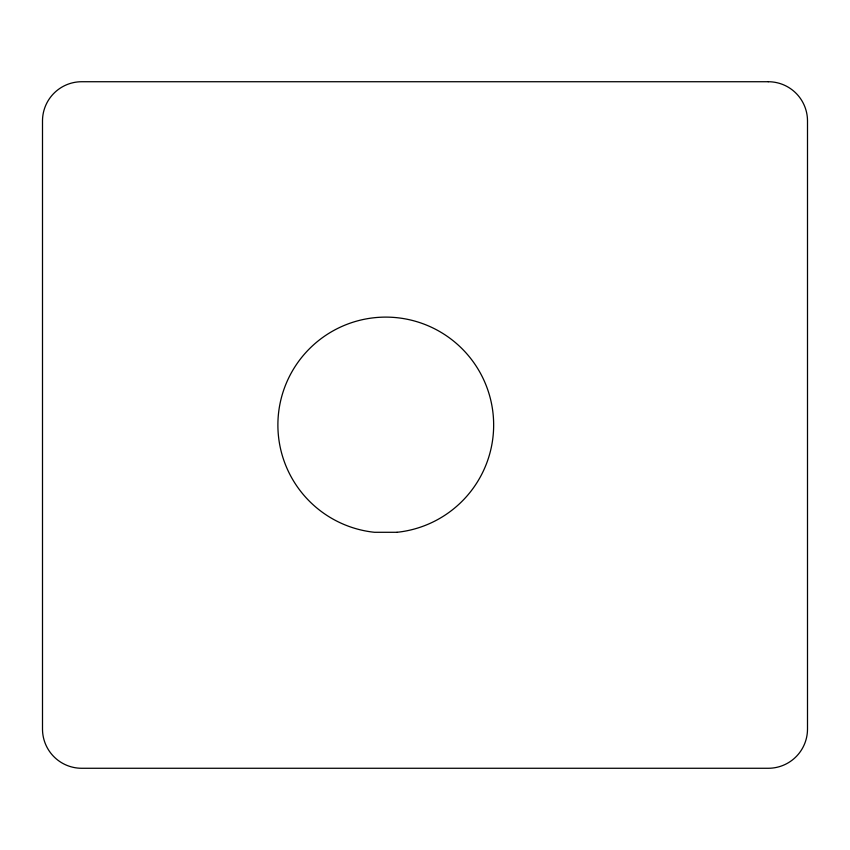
<?xml version="1.0" encoding="UTF-8"?>
<svg xmlns="http://www.w3.org/2000/svg" width="850" height="850" viewBox="0 0 850 850"><rect width="100%" height="100%" fill="white"/><g stroke="black" fill="none" stroke-linecap="round" stroke-linejoin="round"><path stroke-width="1.27" d="M768.273 81.728L81.728 81.728A39.227 39.227 0 0 0 42.5 120.966L42.5 729.034A39.227 39.227 0 0 0 81.728 768.273L768.273 768.273A39.227 39.227 0 0 0 807.5 729.034L807.5 120.966A39.227 39.227 0 0 0 768.273 81.728M397.046 532.291L374.489 532.291A107.886 107.886 0 0 1 294.281 367.827A107.886 107.886 0 0 1 477.264 367.827A107.886 107.886 0 0 1 397.046 532.291"/></g></svg>
